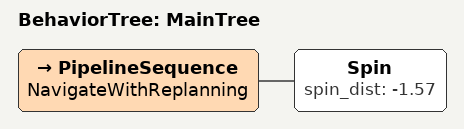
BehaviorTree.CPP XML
<!--
  This Behavior Tree follows a dynamic pose to a certain distance
-->

<root main_tree_to_execute="MainTree">
  <BehaviorTree ID="MainTree">
    <PipelineSequence name="NavigateWithReplanning">
        <Spin spin_dist="-1.57"/>
    </PipelineSequence>
  </BehaviorTree>
</root>
